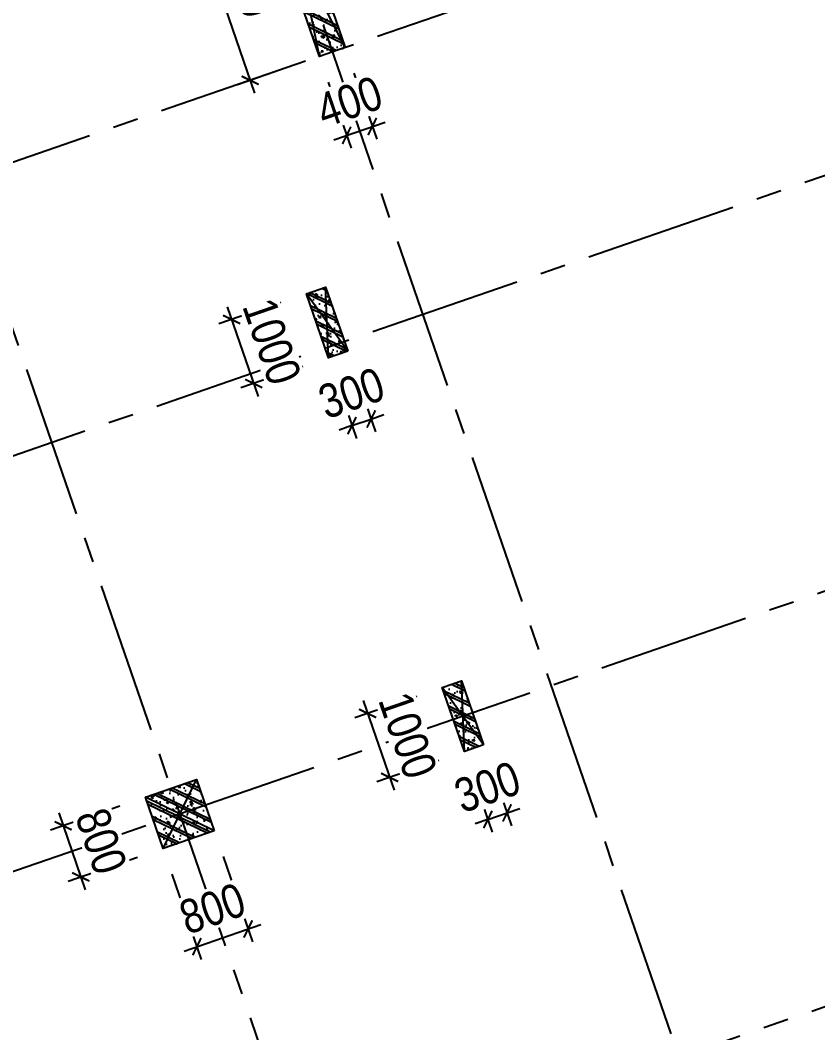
# Model space of a CAD drawing. Header units: millimetres. Extents: x -1534340 to 1713810, y -1348191 to 1114081.
# Drawn here: x 893395 to 905176, y -494294 to -479346 of the extents above; entities that cross this region are included whole.
import ezdxf
from ezdxf.xclip import XClip

# ---------------------------------------------------------------- set-up
doc = ezdxf.new("R2010")
doc.units = ezdxf.units.MM
doc.header["$LTSCALE"] = 100
doc.header["$XCLIPFRAME"] = 0
doc.header["$PDMODE"] = 32
doc.header["$PDSIZE"] = 2.5
doc.linetypes.add('CENTER2', pattern=[1.125, 0.75, -0.125, 0.125, -0.125])
doc.linetypes.add('Xref_ST_MBDV Cot vach 30.7.2022$0$DASHDOT', pattern=[1, 0.5, -0.25, 0, -0.25])
for name, color, linetype in [('ccu11-Manh', 8, 'Continuous'), ('ccu12-Truc', 13, 'CENTER2'), ('KC2-DIM', 251, 'Continuous'), ('Xref.Asix of Basement B2$0$Xref.Asix of Basement$0$KT-Net cot vach', 6, 'Continuous'), ('Xref_ST_MBDV Cot vach 30.7.2022$0$Xref_ST_MBDV Cot vach 30.7.2022|Xref_ST_MBDV Cot vach 30.7.2022|Xref_ST_MBDV Cot vach 30.7.2022|Xref_ST_MBDV Cot vach 30.7.2022|A-WALL-PATT', 251, 'Continuous'), ('Xref_ST_MBDV Cot vach 30.7.2022$0$Xref_ST_MBDV Cot vach 30.7.2022|Xref_ST_MBDV Cot vach 30.7.2022|Xref_ST_MBDV Cot vach 30.7.2022|Xref_ST_MBDV Cot vach 30.7.2022|Site_plot line', 1, 'Xref_ST_MBDV Cot vach 30.7.2022$0$DASHDOT'), ('Xref_ST_MBDV Cot vach 30.7.2022|Xref_ST_MBDV Cot vach 30.7.2022|Xref_ST_MBDV Cot vach 30.7.2022|Xref_ST_MBDV Cot vach 30.7.2022|KC-Betong', 6, 'Continuous')]:
    doc.layers.add(name, color=color, linetype=linetype)
doc.styles.add('Arial Narrow', font='ARIALN.TTF')
doc.dimstyles.new('ccu12-200', dxfattribs={"dimscale": 200, "dimtxt": 2.5, "dimasz": 1, "dimexe": 1, "dimexo": 2, "dimgap": 1, "dimtad": 1, "dimdec": 0, "dimrnd": 5, "dimdsep": 46, "dimtxsty": 'Arial Narrow', "dimblk": 'ARCHTICK', "dimcen": -1, "dimdle": 1, "dimclrd": 256, "dimclre": 256, "dimclrt": 3, "dimadec": 0, "dimazin": 2, "dimtfac": 0.1, "dimtdec": 0, "dimtmove": 0, "dimatfit": 1, "dimldrblk": 'ARCHTICK', "dimfxl": 1, "dimtvp": 0.8333333333333334, "dimtolj": 1, "dimtzin": 12, "dimarcsym": 0})
pattern_1 = [(49.99999999999999, (-650.0000000000126, 1049.999999999997), (286.9040730403014, -25.10085399303804), [30, -330]), (355, (-650.0000000000126, 1049.999999999997), (-55.50053344520001, 300.8768534800047), [24, -264]), (100.4514, (-626.0913280000126, 1047.908263999997), (231.4037526856086, 275.7758168243814), [25.496076, -280.4568448]), (46.18420000000001, (-650.0000000000126, 1129.999999999997), (426.8964194502578, -66.20760573160723), [45, -495]), (96.6356, (-614.4253020000125, 1124.482677199996), (373.8650822194813, 389.6471483601767), [38.2441152, -420.6852]), (351.1842, (-650.0000000000126, 1129.999999999997), (373.8647780534509, 389.6474403701299), [36, -396]), (21, (-610.0000000000126, 1109.999999999997), (238.7628208473847, -161.0475562661355), [30, -330]), (326.0000000000001, (-610.0000000000126, 1109.999999999997), (97.32613276863269, 290.0600180187412), [24, -264]), (71.4514, (-590.1031068000126, 1096.579357599996), (336.089051432596, 129.012198683981), [25.496076, -280.4568448]), (37.50000000000001, (-650.0000000000126, 1049.999999999997), (4.863942126916267, 133.1575415325246), [0, -260.8, 0, -268, 0, -265]), (7.499999999999999, (-650.0000000000126, 1049.999999999997), (105.2278149768594, 157.7646847529441), [0, -152.8, 0, -254.8, 0, -101]), (327.5, (-739.2000000000127, 1049.999999999997), (213.5289744689636, -9.021948693751902), [0, -100, 0, -312, 0, -414]), (317.5, (-779.2000000000127, 1049.999999999997), (233.2744677369545, 40.04199293292709), [0, -130, 0, -207.2, 0, -294]), (45, (-650.0000000000126, 1049.999999999997), (-120.2081528017131, 120.2081528017131), []), (45, (-650.0000000000126, 1098.999999999997), (-120.2081528017131, 120.2081528017131), [])]

# ---------------------------------------------------------------- blocks, each defined once
blk = doc.blocks.new('Xref_ST_MBDV Cot vach 30.7.2022$0$Tuong Vay01-flat-1')
at = {"layer": 'Xref_ST_MBDV Cot vach 30.7.2022$0$Xref_ST_MBDV Cot vach 30.7.2022|Xref_ST_MBDV Cot vach 30.7.2022|Xref_ST_MBDV Cot vach 30.7.2022|Xref_ST_MBDV Cot vach 30.7.2022|A-WALL-PATT'}
h = blk.add_hatch(dxfattribs=at)
h.set_pattern_fill('ACET-2D-VATLIEU04', color=256, scale=50, pattern_type=2)
h.set_pattern_definition([(49.99999999999999, (-11139561.83942936, -1407213.44759845), (-225.902473859489, 189.5546824974008), [37.49999998626113, -412.4999998488724]), (355, (-11139561.83942936, -1407213.44759845), (32.12721218541265, 367.2157156157773), [29.99999999490911, -329.9999999440002]), (100.4514, (-11139531.95358936, -1407216.06226845), (-341.2315265778452, -62.9441868767608), [31.87009499667636, -350.57105596344]), (46.18420000000001, (-11139561.83942936, -1407113.44759845), (-319.1804974675179, 306.2520974436775), [56.24999996954708, -618.749999665018]), (96.6356, (-11139517.37105686, -1407120.34425195), (-516.9959221575409, -60.14402179722674), [47.80514400473094, -525.8565000520404]), (351.1842, (-11139561.83942936, -1407113.44759845), (84.74077420309186, 546.3954293043353), [45.00000000792112, -495.0000000871323]), (21, (-11139511.83942936, -1407138.44759845), (-105.6808218676597, 275.3079533968121), [37.49999999934682, -412.499999992815]), (326.0000000000001, (-11139511.83942936, -1407138.44759845), (206.1288045682013, 305.5985201385338), [30.00000001746614, -330.0000001921275]), (71.4514, (-11139486.96831286, -1407155.22340145), (-328.9637652803212, 110.3801005582791), [31.87009499870726, -350.5710559857798]), (37.50000000000001, (-11139561.83942936, -1407213.44759845), (-78.13452938385308, 101.8269011885859), [0, -325.9999998517854, 0, -334.9999998476936, 0, -331.2499998493985]), (7.499999999999999, (-11139561.83942936, -1407213.44759845), (-23.27934638224542, 176.8241910238285), [0, -191.0000000278261, 0, -318.5000000464012, 0, -126.2500000183929]), (327.5, (-11139673.33942936, -1407213.44759845), (71.94441751949489, 112.9301145330537), [0, -125.0000000614986, 0, -390.0000001918756, 0, -517.5000002546042]), (317.5, (-11139723.33942936, -1407213.44759845), (158.0205495897681, 172.4491691102739), [0, -162.4999999478019, 0, -258.9999999168043, 0, -367.4999998819521]), (45, (-11139561.83942936, -1407213.44759845), (-150.2601910028607, 150.2601910026278), []), (45, (-11139561.83942936, -1407152.19759845), (-150.2601910028607, 150.2601910026278), [])])
h.paths.add_polyline_path([(-82665.42454257607, -118500.0088302612), (-81837.41861176863, -121132.0343658989), (-80902.71611081436, -123728.0834242017), (-79862.87874617614, -126283.8385967175), (-78719.63840653747, -128795.0430432414), (-77474.89874527603, -131257.5152608277), (-76130.7324262727, -133667.1548922951), (-74689.37767251953, -136019.9495540815), (-73153.2345392555, -138311.981517314), (-71524.86091735773, -140539.4342316107), (-69806.96827445179, -142698.5986796832), (-68002.4171395041, -144785.8795539467), (-66114.21234000102, -146797.8012427511), (-64145.497998368, -148731.0136179249), (-62099.55229647644, -150582.2976132843), (-59979.78201714717, -152348.5705846979), (-57789.71687134914, -154026.8914431464), (-55533.00362077914, -155614.4655520306), (-53213.40000534989, -157108.6493807235), (-50834.76848621853, -158506.954906286), (-48401.06981415115, -159807.0537564463), (-45916.35643433966, -161006.7810866404), (-43384.76573854871, -162104.1391847725), (-40810.51317570359, -163097.3007977149), (-38197.88523275405, -163984.6121738681), (-35551.23229684308, -164764.5958169776), (-32874.96141154505, -165435.9529462866), (-30173.5289383363, -165997.5656592443), (-27451.44813587703, -166448.4963081502), (-24701.85157574899, -166789.3238736566), (-4396.734290909022, -168938.2567786218), (36420.01678077132, -167648.2249503911), (41836.4863632936, -160718.6374020646), (12445.38596707024, -24367.66042796941), (8472.910947457654, -9248.974452903174), (-4718.707271176856, -5521.400683149928), (-10557.45827306993, -9946.818014640827), (-34021.18647153303, -27848.24941525888), (-39776.65152562223, -32008.57135346811), (-41248.85870469548, -35293.77142358455), (-45787.31564925052, -38574.38242801698), (-49368.4870454669, -38942.00303377653), (-57644.18705056235, -44924.06981060421), (-59844.65461433306, -46601.45355761005), (-61968.93197572604, -48362.30333496258), (-64019.60134904832, -50208.3517090485), (-65993.2459566202, -52136.53199238679), (-67886.59205765836, -54143.61763671576), (-69696.47008413821, -56226.27801198442), (-71419.8706161473, -58381.05012253253), (-73053.93764149398, -60604.33085121214), (-74595.93274202198, -62892.42844269238), (-76043.29574720934, -65241.53179885377), (-77393.615911806, -67647.72832025355), (-78644.64476583898, -70107.01135663176), (-79794.29917307012, -72615.28586126259), (-80840.66479975358, -75168.37520986283), (-81781.99930225872, -77762.02815519366), (-82616.73522835784, -80391.9259061541), (-83343.48262714595, -83053.68931881292), (-83961.03136360087, -85742.88618860021), (-84468.3531336058, -88455.03863057657), (-84864.60300002433, -91185.62932156771), (-85149.1148865223, -93930.11565387133), (-85321.41487544402, -96683.60341540864), (-85381.30445068702, -99529.50948559865), (-85328.50406530127, -102200.8374458619), (-85163.21024433896, -104955.3926120612), (-84885.69993967563, -107700.5945179402), (-84496.42936686985, -110432.1923394061), (-83996.04728951491, -113145.6335586284), (-83385.3738030456, -115836.3975027683)], flags=16)
h.paths.add_polyline_path([(-83625.45879450254, -118780.6341908188), (-82785.20518665202, -121451.592054751), (-81836.67593448795, -124086.0436255364), (-80781.45706173405, -126679.6041032514), (-79621.30565389246, -129227.9548506811), (-78358.15352366865, -131726.8525110248), (-76994.10399421491, -134172.1360737709), (-75531.42839684151, -136559.7338032422), (-73972.56228888594, -138885.6700187323), (-72320.10139823705, -141146.0717144171), (-70576.79730102606, -143337.1750085717), (-68745.55283991061, -145455.3314108832), (-66829.41729043424, -147497.0138977058), (-64831.58128353581, -149458.8227850739), (-62755.37149274349, -151337.4913895966), (-60604.24509477988, -153129.8914679771), (-58381.7840128839, -154833.0384259534), (-56091.68895242736, -156444.0962880657), (-53737.77323871478, -157960.3824199464), (-51323.95646727085, -159379.3719952791), (-48854.25797718205, -160698.7021999834), (-46332.79015832208, -161916.1761666269), (-43763.75160367042, -163029.7666325136), (-41151.42011806555, -164037.6193153583), (-38500.14559506811, -164938.0560009221), (-35814.34277378954, -165729.5773374715), (-33098.48388773762, -166410.8653324069), (-30357.09121792205, -166980.7855469028), (-27594.72956264392, -167438.3889849058), (-24815.98988816142, -167782.8289991841), (-4433.735052675009, -169939.9255319908), (36919.56229590811, -168632.9359166666), (42912.68845487945, -160965.5998827359), (13418.22973546013, -24135.12373521132), (9294.838300889242, -8442.070929647249), (-4925.935208282433, -4423.687328800617), (-11162.76267831214, -9150.82235655561), (-34617.47974592447, -27045.37879939191), (-40579.63196872547, -31355.10398377781), (-42051.83914779872, -34640.30405389448), (-46155.98199344426, -37606.97231750819), (-49737.15338966064, -37974.59292326774), (-58240.31235744618, -44121.0777798905), (-60467.11885703541, -45818.53930653841), (-62622.81900685839, -47605.43596977205), (-64703.8232677374, -49478.79233927629), (-66706.66158131324, -51435.49383058609), (-68628.013630962, -53472.26783320424), (-70464.66541309468, -55585.73726807744), (-72213.55809716694, -57772.38228180911), (-73871.79587351345, -60028.54927773564), (-75436.60120790266, -62350.49395546387), (-76905.37393212318, -64734.34577669739), (-78275.66833624989, -67176.13529814105), (-79545.20269040763, -69671.7966022063), (-80711.86304414831, -72217.17406733404), (-81773.70674647763, -74808.02928769216), (-82728.96568063274, -77440.04813065287), (-83576.04920824617, -80108.84792049509), (-84313.5468179807, -82809.98473610263), (-84940.23047422245, -85538.9608107484), (-85455.05666192248, -88291.23202148662), (-85857.16812421381, -91062.21545574092), (-86145.88844638877, -93847.29761108034), (-86320.75738810934, -96641.83923533), (-86381.51240370423, -99528.87035845965), (-86327.91179009154, -102240.684236032), (-86160.19218073785, -105035.6641918905), (-85878.57688103244, -107821.473743778), (-85483.548480995, -110593.4755141111), (-84975.76463904232, -113347.0545681345), (-84356.0573821161, -116077.6233250971)])
at = {"layer": 'Xref_ST_MBDV Cot vach 30.7.2022$0$Xref_ST_MBDV Cot vach 30.7.2022|Xref_ST_MBDV Cot vach 30.7.2022|Xref_ST_MBDV Cot vach 30.7.2022|Xref_ST_MBDV Cot vach 30.7.2022|Site_plot line', "ltscale": 5000}
blk.add_arc((-17764.15298610739, -99528.87035845988), 69167.3594175971, 126.1463596527413, 263.7926961611879, dxfattribs=at)
blk = doc.blocks.new('Grid-ST-flat-3')
at = {"layer": 'ccu12-Truc', "ltscale": 30}
for p, q in [((324450.2562037199, -45484.46361355274), (343539.5479429879, -100775.9775917197)), ((318967.803845129, -47377.27003148972), (338057.0955847397, -102668.7840106485)), ((377595.9390357225, -60477.92775269796), (312746.7367284151, -82866.99351539748)), ((352142.8453968058, -64928.08572440385), (311408.7183977929, -78991.46684835991)), ((377787.2916931123, -66547.80383867014), (314639.5431473439, -88349.44587364572)), ((368131.1051668772, -76017.52440288517), (316532.3495662729, -93831.89823189395))]:
    blk.add_line(p, q, dxfattribs=at)
blk = doc.blocks.new('*U343')
h = blk.add_hatch()
h.set_pattern_fill('VATLIEU04', color=250, scale=40, style=0, pattern_type=2)
h.set_pattern_definition([(49.99999999999999, (-150.0000000000078, 849.9999999999998), (286.9040730403014, -25.10085399303804), [30, -330]), (355, (-150.0000000000078, 849.9999999999998), (-55.50053344520001, 300.8768534800047), [24, -264]), (100.4514, (-126.0913280000078, 847.9082639999995), (231.4037526856086, 275.7758168243814), [25.496076, -280.4568448]), (46.18420000000001, (-150.0000000000078, 929.9999999999998), (426.8964194502578, -66.20760573160723), [45, -495]), (96.6356, (-114.4253020000077, 924.4826771999994), (373.8650822194813, 389.6471483601767), [38.2441152, -420.6852]), (351.1842, (-150.0000000000078, 929.9999999999998), (373.8647780534509, 389.6474403701299), [36, -396]), (21, (-110.0000000000078, 909.9999999999998), (238.7628208473847, -161.0475562661355), [30, -330]), (326.0000000000001, (-110.0000000000078, 909.9999999999998), (97.32613276863269, 290.0600180187412), [24, -264]), (71.4514, (-90.10310680000777, 896.5793575999994), (336.089051432596, 129.012198683981), [25.496076, -280.4568448]), (37.50000000000001, (-150.0000000000078, 849.9999999999998), (4.863942126916267, 133.1575415325246), [0, -260.8, 0, -268, 0, -265]), (7.499999999999999, (-150.0000000000078, 849.9999999999998), (105.2278149768594, 157.7646847529441), [0, -152.8, 0, -254.8, 0, -101]), (327.5, (-239.2000000000078, 849.9999999999998), (213.5289744689636, -9.021948693751902), [0, -100, 0, -312, 0, -414]), (317.5, (-279.2000000000078, 849.9999999999998), (233.2744677369545, 40.04199293292709), [0, -130, 0, -207.2, 0, -294]), (45, (-150.0000000000078, 849.9999999999998), (-120.2081528017131, 120.2081528017131), []), (45, (-150.0000000000078, 898.9999999999998), (-120.2081528017131, 120.2081528017131), [])])
h.paths.add_polyline_path([(-475, -474.9999999999998), (325, -474.9999999999999), (324.9999999999922, 324.9999999999998), (-475.0000000000078, 325)])
at = {"color": 6, "ltscale": 0.25}
blk.add_lwpolyline([(-475, -474.9999999999998), (325, -474.9999999999999), (324.9999999999922, 324.9999999999998), (-475.0000000000078, 325)], close=True, dxfattribs=at)
at = {"layer": 'Defpoints', "linetype": 'ByBlock', "ltscale": 30}
for p, q in [((325, -474.9999999999999), (-475.0000000000078, 325)), ((-475, -474.9999999999998), (324.9999999999922, 324.9999999999998))]:
    blk.add_line(p, q, dxfattribs=at)
blk = doc.blocks.new('*U154')
h = blk.add_hatch()
h.set_pattern_fill('VATLIEU04', color=250, scale=40, style=0, pattern_type=2)
h.set_pattern_definition(pattern_1)
h.paths.add_polyline_path([(-475, -474.9999999999998), (-175.0000000000028, -474.9999999999999), (-175.0000000000126, 524.9999999999969), (-475.0000000000097, 524.999999999997)])
at = {"color": 6, "ltscale": 0.25}
blk.add_lwpolyline([(-475, -474.9999999999998), (-175.0000000000028, -474.9999999999999), (-175.0000000000126, 524.9999999999969), (-475.0000000000097, 524.999999999997)], close=True, dxfattribs=at)
at = {"layer": 'Defpoints', "linetype": 'ByBlock', "ltscale": 30}
for p, q in [((-175.0000000000028, -474.9999999999999), (-475.0000000000097, 524.999999999997)), ((-475, -474.9999999999998), (-175.0000000000126, 524.9999999999969))]:
    blk.add_line(p, q, dxfattribs=at)
blk = doc.blocks.new('*U155')
h = blk.add_hatch()
h.set_pattern_fill('VATLIEU04', color=250, scale=40, style=0, pattern_type=2)
h.set_pattern_definition(pattern_1)
h.paths.add_polyline_path([(-475, -474.9999999999998), (-175.0000000000028, -474.9999999999999), (-175.0000000000126, 524.9999999999969), (-475.0000000000097, 524.999999999997)])
at = {"color": 6, "ltscale": 0.25}
blk.add_lwpolyline([(-475, -474.9999999999998), (-175.0000000000028, -474.9999999999999), (-175.0000000000126, 524.9999999999969), (-475.0000000000097, 524.999999999997)], close=True, dxfattribs=at)
at = {"layer": 'Defpoints', "linetype": 'ByBlock', "ltscale": 30}
for p, q in [((-175.0000000000028, -474.9999999999999), (-475.0000000000097, 524.999999999997)), ((-475, -474.9999999999998), (-175.0000000000126, 524.9999999999969))]:
    blk.add_line(p, q, dxfattribs=at)
blk = doc.blocks.new('*U341')
h = blk.add_hatch()
h.set_pattern_fill('VATLIEU04', color=250, scale=40, style=0, pattern_type=2)
h.set_pattern_definition([(49.99999999999999, (-549.9999999999709, 3049.999999999996), (286.9040730403014, -25.10085399303804), [30, -330]), (355, (-549.9999999999709, 3049.999999999996), (-55.50053344520001, 300.8768534800047), [24, -264]), (100.4514, (-526.0913279999709, 3047.908263999996), (231.4037526856086, 275.7758168243814), [25.496076, -280.4568448]), (46.18420000000001, (-549.9999999999709, 3129.999999999996), (426.8964194502578, -66.20760573160723), [45, -495]), (96.6356, (-514.4253019999708, 3124.482677199996), (373.8650822194813, 389.6471483601767), [38.2441152, -420.6852]), (351.1842, (-549.9999999999709, 3129.999999999996), (373.8647780534509, 389.6474403701299), [36, -396]), (21, (-509.9999999999709, 3109.999999999996), (238.7628208473847, -161.0475562661355), [30, -330]), (326.0000000000001, (-509.9999999999709, 3109.999999999996), (97.32613276863269, 290.0600180187412), [24, -264]), (71.4514, (-490.1031067999709, 3096.579357599996), (336.089051432596, 129.012198683981), [25.496076, -280.4568448]), (37.50000000000001, (-549.9999999999709, 3049.999999999996), (4.863942126916267, 133.1575415325246), [0, -260.8, 0, -268, 0, -265]), (7.499999999999999, (-549.9999999999709, 3049.999999999996), (105.2278149768594, 157.7646847529441), [0, -152.8, 0, -254.8, 0, -101]), (327.5, (-639.1999999999709, 3049.999999999996), (213.5289744689636, -9.021948693751902), [0, -100, 0, -312, 0, -414]), (317.5, (-679.1999999999709, 3049.999999999996), (233.2744677369545, 40.04199293292709), [0, -130, 0, -207.2, 0, -294]), (45, (-549.9999999999709, 3049.999999999996), (-120.2081528017131, 120.2081528017131), []), (45, (-549.9999999999709, 3098.999999999996), (-120.2081528017131, 120.2081528017131), [])])
h.paths.add_polyline_path([(-475, -474.9999999999998), (-75, -475.0000000000038), (-74.9999999999709, 2524.999999999996), (-474.9999999999709, 2525)])
at = {"color": 6, "ltscale": 0.25}
blk.add_lwpolyline([(-475, -474.9999999999998), (-75, -475.0000000000038), (-74.9999999999709, 2524.999999999996), (-474.9999999999709, 2525)], close=True, dxfattribs=at)
at = {"layer": 'Defpoints', "linetype": 'ByBlock', "ltscale": 30}
for p, q in [((-75, -475.0000000000038), (-474.9999999999709, 2525)), ((-475, -474.9999999999998), (-74.9999999999709, 2524.999999999996))]:
    blk.add_line(p, q, dxfattribs=at)
blk = doc.blocks.new('MBDV-B1-T1-PN')
at = {"layer": 'Xref.Asix of Basement B2$0$Xref.Asix of Basement$0$KT-Net cot vach', "linetype": 'ByBlock', "xscale": -0.9999999999999998, "rotation": 19.04713796363401}
for name, p in [('*U155', (24059.35715129715, -17901.60663637868)), ('*U154', (26066.97971914872, -23716.62213187781)), ('*U343', (22087.92475952883, -24984.59148817055))]:
    blk.add_blockref(name, p, dxfattribs=at)
at = {"layer": 'Xref_ST_MBDV Cot vach 30.7.2022|Xref_ST_MBDV Cot vach 30.7.2022|Xref_ST_MBDV Cot vach 30.7.2022|Xref_ST_MBDV Cot vach 30.7.2022|KC-Betong', "linetype": 'ByBlock', "xscale": -0.9999999999999996, "rotation": 19.04713795400157}
blk.add_blockref('*U341', (24019.96383572998, -13420.9749081356), dxfattribs=at)
blk = doc.blocks.new('_ARCHTICK')
at = {"color": 0, "linetype": 'ByBlock', "const_width": 0.15}
blk.add_lwpolyline([(-0.5, -0.5), (0.5, 0.5)], dxfattribs=at)
blk = doc.blocks.new('*D1093')
at = {"layer": 'Defpoints', "color": 0, "ltscale": 0.5, "transparency": 16777216}
for p in [(896835.6023519574, -477044.4809131956), (897814.6401543748, -479880.2321331437), (896791.745620568, -480233.3845568959)]:
    blk.add_point(p, dxfattribs=at)
at = {"layer": 'KC2-DIM', "lineweight": -2, "ltscale": 0.5, "transparency": 16777216}
for p, q in [((896457.5021892976, -477175.0192868513), (895623.6577368206, -477462.9025237758)), ((895747.4386313227, -477208.583255618), (896857.0148073959, -480422.4346382258)), ((897436.539991715, -480010.7705067994), (896602.6955392382, -480298.6537437238))]:
    blk.add_line(p, q, dxfattribs=at)
at = {"layer": 'KC2-DIM', "lineweight": -2, "ltscale": 0.5, "transparency": 16777216, "xscale": 200, "yscale": 200, "zscale": 200}
for p, rotation in [((895812.7078181505, -477397.6333369479), 109.0471379540027), ((896791.745620568, -480233.3845568959), 289.0471379540026)]:
    blk.add_blockref('_ARCHTICK', p, dxfattribs=dict(at, rotation=rotation))
at = {"layer": 'KC2-DIM', "color": 3, "ltscale": 0.5, "transparency": 16777216, "insert": (896732.5864628232, -478666.9280507819), "char_height": 500, "attachment_point": 5, "rotation": 289.04713795400266, "style": 'Arial Narrow', "bg_fill": 3, "box_fill_scale": 1.1, "bg_fill_color": 256, "bg_fill_true_color": 13158600, "bg_fill_transparency": 0}
blk.add_mtext('\\A1;3000', dxfattribs=at)
blk = doc.blocks.new('*D1094')
at = {"layer": 'Defpoints', "color": 0, "ltscale": 0.5, "transparency": 16777216}
for p in [(898192.7403170345, -479749.6937594881), (897814.640249469, -479880.2326025381)]:
    blk.add_point(p, dxfattribs=at)
at = {"layer": 'KC2-DIM', "lineweight": -2, "ltscale": 0.5, "transparency": 16777216}
for p, q in [((898323.2791394276, -480127.7937672219), (898660.3636071816, -481104.1442316141)), ((897945.179071862, -480258.3326102719), (898282.263539616, -481234.6830746641)), ((898027.9441245527, -481110.9024819938), (898784.1441998519, -480849.8248165508))]:
    blk.add_line(p, q, dxfattribs=at)
at = {"layer": 'KC2-DIM', "lineweight": -2, "ltscale": 0.5, "transparency": 16777216, "xscale": 200, "yscale": 200, "zscale": 200}
for p, rotation in [((898595.094195985, -480915.0942277473), 19.04720595387755), ((898216.9941284196, -481045.6330707973), 199.0472059538776)]:
    blk.add_blockref('_ARCHTICK', p, dxfattribs=dict(at, rotation=rotation))
at = {"layer": 'KC2-DIM', "color": 3, "ltscale": 0.5, "transparency": 16777216, "insert": (898257.4627553021, -480550.0040821477), "char_height": 500, "attachment_point": 5, "rotation": 19.047205953877548, "style": 'Arial Narrow', "bg_fill": 3, "box_fill_scale": 1.1, "bg_fill_color": 256, "bg_fill_true_color": 13158600, "bg_fill_transparency": 0}
blk.add_mtext('\\A1;400', dxfattribs=at)
at = {"layer": 'Defpoints', "color": 0, "ltscale": 0.5, "transparency": 16777216}
blk.add_point((898595.094195985, -480915.0942277473), dxfattribs=at)
blk = doc.blocks.new('*D1081')
at = {"layer": 'Defpoints', "color": 0, "ltscale": 0.5, "transparency": 16777216}
blk.add_point((898232.1336326512, -484230.3254876297), dxfattribs=at)
at = {"layer": 'KC2-DIM', "lineweight": -2, "ltscale": 0.5, "transparency": 16777216}
for p, q in [((898362.6720063702, -484608.4256502676), (898643.7446202299, -485422.5433536347)), ((898079.0968843917, -484706.3294305569), (898360.1694982515, -485520.447133924)), ((898578.4754333704, -485233.4932723158), (898767.5255146894, -485168.2240854562)), ((898294.900311392, -485331.3970526051), (898105.8502300731, -485396.6662394645)), ((898294.900311392, -485331.3970526051), (898578.4754333704, -485233.4932723158))]:
    blk.add_line(p, q, dxfattribs=at)
at = {"layer": 'KC2-DIM', "lineweight": -2, "ltscale": 0.5, "transparency": 16777216, "xscale": 200, "yscale": 200, "zscale": 200}
for p, rotation in [((898294.900311392, -485331.3970526051), 19.04713796360558), ((898578.4754333704, -485233.4932723158), 199.0471379636056)]:
    blk.add_blockref('_ARCHTICK', p, dxfattribs=dict(at, rotation=rotation))
at = {"layer": 'KC2-DIM', "color": 3, "ltscale": 0.5, "transparency": 16777216, "insert": (898288.1069761692, -484852.0854190214), "char_height": 500, "attachment_point": 5, "rotation": 19.04713796360563, "style": 'Arial Narrow', "bg_fill": 3, "box_fill_scale": 1.1, "bg_fill_color": 256, "bg_fill_true_color": 13158600, "bg_fill_transparency": 0}
blk.add_mtext('\\A1;300', dxfattribs=at)
at = {"layer": 'Defpoints', "color": 0, "ltscale": 0.5, "transparency": 16777216}
for p in [(897948.5585106728, -484328.229267919), (898578.4754333704, -485233.4932723158)]:
    blk.add_point(p, dxfattribs=at)
blk = doc.blocks.new('*D1082')
at = {"layer": 'Defpoints', "color": 0, "ltscale": 0.5, "transparency": 16777216}
blk.add_point((897948.558510673, -484328.2292679189), dxfattribs=at)
at = {"layer": 'KC2-DIM', "lineweight": -2, "ltscale": 0.5, "transparency": 16777216}
for p, q in [((897244.112413737, -483513.5172350437), (896328.4778116829, -483829.6383682359)), ((896452.2587061422, -483575.3191000573), (896909.1430141595, -484898.6696692897)), ((897570.4583480351, -484458.7676416382), (896654.8237459811, -484774.8887748304))]:
    blk.add_line(p, q, dxfattribs=at)
at = {"layer": 'KC2-DIM', "lineweight": -2, "ltscale": 0.5, "transparency": 16777216, "xscale": 200, "yscale": 200, "zscale": 200}
for p, rotation in [((896517.5278930018, -483764.3691813762), 109.0471379636373), ((896843.8738273, -484709.6195879707), 289.0471379636372)]:
    blk.add_blockref('_ARCHTICK', p, dxfattribs=dict(at, rotation=rotation))
at = {"layer": 'KC2-DIM', "color": 3, "ltscale": 0.5, "transparency": 16777216, "insert": (897111.06060359, -484088.4134884611), "char_height": 500, "attachment_point": 5, "rotation": 289.0471379636373, "style": 'Arial Narrow', "bg_fill": 3, "box_fill_scale": 1.1, "bg_fill_color": 256, "bg_fill_true_color": 13158600, "bg_fill_transparency": 0}
blk.add_mtext('\\A1;1000', dxfattribs=at)
at = {"layer": 'Defpoints', "color": 0, "ltscale": 0.5, "transparency": 16777216}
for p in [(897622.2125763749, -483382.9788613244), (896843.8738273, -484709.6195879707)]:
    blk.add_point(p, dxfattribs=at)
blk = doc.blocks.new('*D993')
at = {"layer": 'Defpoints', "color": 0, "ltscale": 0.5, "transparency": 16777216}
blk.add_point((900239.7567830476, -490045.3407820063), dxfattribs=at)
at = {"layer": 'KC2-DIM', "lineweight": -2, "ltscale": 0.5, "transparency": 16777216}
for p, q in [((900370.2951567667, -490423.4409446442), (900651.3677706263, -491237.5586480111)), ((900086.7200347884, -490521.3447249334), (900367.792648648, -491335.4624283003)), ((900586.0985837667, -491048.5085666921), (900775.1486650857, -490983.2393798326)), ((900302.5234617884, -491146.4123469813), (900113.4733804695, -491211.6815338409)), ((900302.5234617884, -491146.4123469813), (900586.0985837667, -491048.5085666921))]:
    blk.add_line(p, q, dxfattribs=at)
at = {"layer": 'KC2-DIM', "lineweight": -2, "ltscale": 0.5, "transparency": 16777216, "xscale": 200, "yscale": 200, "zscale": 200}
for p, rotation in [((900302.5234617884, -491146.4123469813), 19.04713796360558), ((900586.0985837667, -491048.5085666921), 199.0471379636056)]:
    blk.add_blockref('_ARCHTICK', p, dxfattribs=dict(at, rotation=rotation))
at = {"layer": 'KC2-DIM', "color": 3, "ltscale": 0.5, "transparency": 16777216, "insert": (900295.7301265657, -490667.1007133976), "char_height": 500, "attachment_point": 5, "rotation": 19.04713796360563, "style": 'Arial Narrow', "bg_fill": 3, "box_fill_scale": 1.1, "bg_fill_color": 256, "bg_fill_true_color": 13158600, "bg_fill_transparency": 0}
blk.add_mtext('\\A1;300', dxfattribs=at)
at = {"layer": 'Defpoints', "color": 0, "ltscale": 0.5, "transparency": 16777216}
for p in [(899956.1816610693, -490143.2445622955), (900586.0985837667, -491048.5085666921)]:
    blk.add_point(p, dxfattribs=at)
blk = doc.blocks.new('*D994')
at = {"layer": 'Defpoints', "color": 0, "ltscale": 0.5, "transparency": 16777216}
blk.add_point((899956.1816610695, -490143.2445622956), dxfattribs=at)
at = {"layer": 'KC2-DIM', "lineweight": -2, "ltscale": 0.5, "transparency": 16777216}
for p, q in [((899251.7355641336, -489328.5325294202), (898336.1009620796, -489644.6536626124)), ((898459.8818565388, -489390.3343944339), (898916.7661645561, -490713.6849636662)), ((899578.0814984316, -490273.7829360148), (898662.4468963777, -490589.904069207))]:
    blk.add_line(p, q, dxfattribs=at)
at = {"layer": 'KC2-DIM', "lineweight": -2, "ltscale": 0.5, "transparency": 16777216, "xscale": 200, "yscale": 200, "zscale": 200}
for p, rotation in [((898525.1510433984, -489579.3844757528), 109.0471379636373), ((898851.4969776965, -490524.6348823474), 289.0471379636372)]:
    blk.add_blockref('_ARCHTICK', p, dxfattribs=dict(at, rotation=rotation))
at = {"layer": 'KC2-DIM', "color": 3, "ltscale": 0.5, "transparency": 16777216, "insert": (899118.6837539866, -489903.4287828376), "char_height": 500, "attachment_point": 5, "rotation": 289.0471379636373, "style": 'Arial Narrow', "bg_fill": 3, "box_fill_scale": 1.1, "bg_fill_color": 256, "bg_fill_true_color": 13158600, "bg_fill_transparency": 0}
blk.add_mtext('\\A1;1000', dxfattribs=at)
at = {"layer": 'Defpoints', "color": 0, "ltscale": 0.5, "transparency": 16777216}
for p in [(899629.8357267715, -489197.994155701), (898851.4969776965, -490524.6348823474)]:
    blk.add_point(p, dxfattribs=at)
blk = doc.blocks.new('*D985')
at = {"layer": 'Defpoints', "color": 0, "ltscale": 0.5, "transparency": 16777216}
for p in [(896260.7012408829, -491313.3103394214), (895504.5009156071, -491574.3870868599)]:
    blk.add_point(p, dxfattribs=at)
at = {"layer": 'KC2-DIM', "lineweight": -2, "ltscale": 0.5, "transparency": 16777216}
for p, q in [((896391.2396146022, -491691.4105020592), (896825.9816958655, -492950.6268301614)), ((895635.0392893264, -491952.4872494977), (896069.7813705897, -493211.7035776)), ((895815.4621024111, -493087.9226831406), (896949.7625903246, -492696.3075619829))]:
    blk.add_line(p, q, dxfattribs=at)
at = {"layer": 'KC2-DIM', "lineweight": -2, "ltscale": 0.5, "transparency": 16777216, "xscale": 200, "yscale": 200, "zscale": 200}
for p, rotation in [((896760.7125090058, -492761.5767488425), 19.0471379636333), ((896004.51218373, -493022.653496281), 199.0471379636333)]:
    blk.add_blockref('_ARCHTICK', p, dxfattribs=dict(at, rotation=rotation))
at = {"layer": 'KC2-DIM', "color": 3, "ltscale": 0.5, "transparency": 16777216, "insert": (896234.0314501554, -492461.7553791229), "char_height": 500, "attachment_point": 5, "rotation": 19.0471379636333, "style": 'Arial Narrow', "bg_fill": 3, "box_fill_scale": 1.1, "bg_fill_color": 256, "bg_fill_true_color": 13158600, "bg_fill_transparency": 0}
blk.add_mtext('\\A1;800', dxfattribs=at)
at = {"layer": 'Defpoints', "color": 0, "ltscale": 0.5, "transparency": 16777216}
blk.add_point((896760.7125090058, -492761.5767488425), dxfattribs=at)
blk = doc.blocks.new('*D986')
at = {"layer": 'Defpoints', "color": 0, "ltscale": 0.5, "transparency": 16777216}
for p in [(895243.4241681688, -490818.1867615842), (895504.5009156072, -491574.3870868599)]:
    blk.add_point(p, dxfattribs=at)
at = {"layer": 'KC2-DIM', "lineweight": -2, "ltscale": 0.5, "transparency": 16777216}
for p, q in [((894865.3240055309, -490948.7251353035), (893839.4589211894, -491302.9031362622)), ((893963.2398156486, -491048.5838680838), (894354.8549368063, -492182.8843559972)), ((895126.4007529693, -491704.9254605791), (894100.5356686278, -492059.1034615379))]:
    blk.add_line(p, q, dxfattribs=at)
at = {"layer": 'KC2-DIM', "lineweight": -2, "ltscale": 0.5, "transparency": 16777216, "xscale": 200, "yscale": 200, "zscale": 200}
for p, rotation in [((894028.5090025082, -491237.6339494026), 109.0471379636293), ((894289.5857499467, -491993.8342746783), 289.0471379636293)]:
    blk.add_blockref('_ARCHTICK', p, dxfattribs=dict(at, rotation=rotation))
at = {"layer": 'KC2-DIM', "color": 3, "ltscale": 0.5, "transparency": 16777216, "insert": (894589.4071196665, -491467.1532158282), "char_height": 500, "attachment_point": 5, "rotation": 289.0471379636293, "style": 'Arial Narrow', "bg_fill": 3, "box_fill_scale": 1.1, "bg_fill_color": 256, "bg_fill_true_color": 13158600, "bg_fill_transparency": 0}
blk.add_mtext('\\A1;800', dxfattribs=at)
at = {"layer": 'Defpoints', "color": 0, "ltscale": 0.5, "transparency": 16777216}
blk.add_point((894289.5857499467, -491993.8342746783), dxfattribs=at)

msp = doc.modelspace()

# ---------------------------------------------------------------- block references
ref = msp.add_blockref('Xref_ST_MBDV Cot vach 30.7.2022$0$Tuong Vay01-flat-1', (942937.7587098863, -339010.0912266203))
XClip(ref).set_block_clipping_path([(-91541.67363452361, -190955.66829734467), (52438.32550173579, -76158.0499385341)])
msp.add_blockref('Grid-ST-flat-3', (564606.1853842187, -408415.083977497))
at = {"layer": 'ccu11-Manh'}
msp.add_blockref('MBDV-B1-T1-PN', (873568.7682194301, -466034.7392269101), dxfattribs=at)

# ---------------------------------------------------------------- next in the draw order: dimensions: what is measured, and where the dimension line sits
at = {"layer": 'KC2-DIM', "ltscale": 0.5}
dim = msp.add_aligned_dim(p1=(896835.6023519572, -477044.4809131955), p2=(897814.6401543748, -479880.2321331436), distance=-1082.141331663187, dimstyle='ccu12-200', override={"dimfxl": 150, "dimtfill": 1}, dxfattribs=at)
dim.commit()
dim.dimension.update_dxf_attribs({"geometry": '*D1093', "text_midpoint": (896732.5864628232, -478666.9280507819)})
for base, p1, p2, angle, picture, middle in [((898578.4754333704, -485233.4932723158), (897948.5585106728, -484328.229267919), (898232.1336326512, -484230.3254876297), 19.047137963616137, '*D1081', (898436.6878723812, -485282.4451624604)), ((900586.0985837667, -491048.5085666921), (899956.1816610693, -490143.2445622956), (900239.7567830477, -490045.3407820063), 19.047137963616137, '*D993', (900444.3110227778, -491097.4604568367)), ((896760.7125090058, -492761.5767488425), (895504.5009156072, -491574.3870868599), (896260.7012408829, -491313.3103394214), 19.047137963637248, '*D985', (896382.6123463678, -492892.1151225618))]:
    dim = msp.add_linear_dim(base=base, p1=p1, p2=p2, angle=angle, dimstyle='ccu12-200', override={"dimfxl": 150, "dimtfill": 1}, dxfattribs=at)
    dim.commit()
    dim.dimension.update_dxf_attribs({"geometry": picture, "text_midpoint": middle, "dimtype": 161})

# ---------------------------------------------------------------- next in the draw order: dimensions: what is measured, and where the dimension line sits
for base, p1, p2, angle, picture, middle in [((898595.094195985, -480915.0942277473), (897814.6402494689, -479880.232602538), (898192.7403170345, -479749.693759488), 19.047205953877544, '*D1094', (898406.0441622022, -480980.3636492724)), ((896843.8738273, -484709.6195879707), (897622.2125763749, -483382.9788613244), (897948.558510673, -484328.2292679189), 289.0471379636362, '*D1082', (896680.700860151, -484236.9943846734)), ((898851.4969776965, -490524.6348823474), (899629.8357267714, -489197.994155701), (899956.1816610695, -490143.2445622955), 289.0471379636373, '*D994', (898688.3240105475, -490052.00967905)), ((894289.5857499467, -491993.8342746783), (895243.4241681688, -490818.1867615842), (895504.5009156072, -491574.3870868599), 289.047137963628, '*D986', (894159.0473762276, -491615.7341120405))]:
    dim = msp.add_linear_dim(base=base, p1=p1, p2=p2, angle=angle, dimstyle='ccu12-200', override={"dimfxl": 150, "dimtfill": 1}, dxfattribs=at)
    dim.commit()
    dim.dimension.update_dxf_attribs({"geometry": picture, "text_midpoint": middle, "dimtype": 161})

doc.saveas('drawing.dxf')
